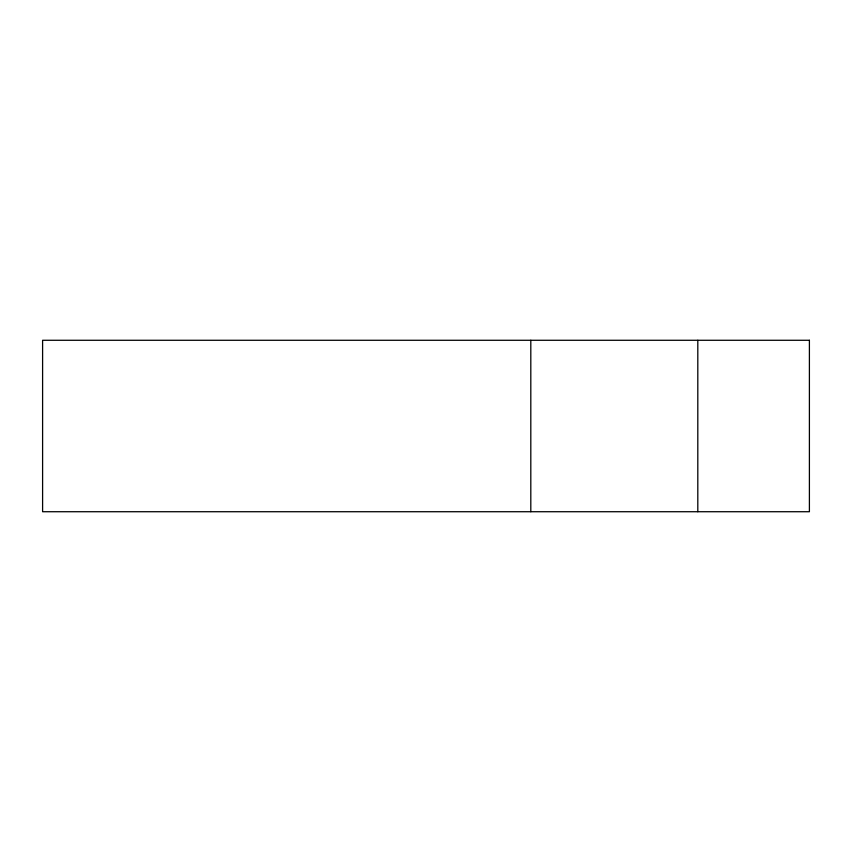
<?xml version="1.0" encoding="UTF-8"?>
<svg xmlns="http://www.w3.org/2000/svg" width="852" height="852" viewBox="0 0 852 852"><rect width="100%" height="100%" fill="white"/><g stroke="black" fill="none" stroke-linecap="round" stroke-linejoin="round"><path stroke-width="1.28" d="M697.809 340.278L697.809 511.722M530.807 340.278L530.807 511.722M809.4 340.278L42.6 340.278L42.6 511.722L809.4 511.722L809.4 340.278"/></g></svg>
